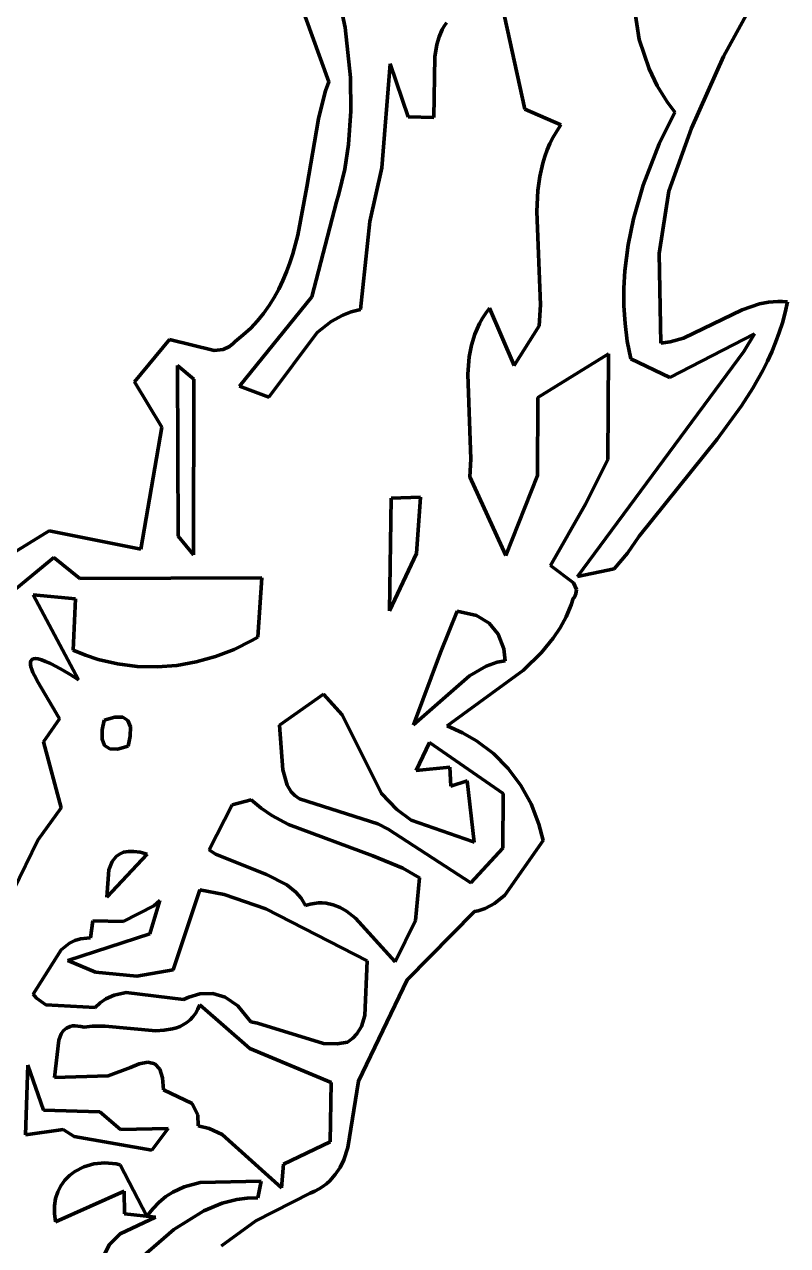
# Model space of a CAD drawing. Header units: millimetres. Extents: x 0 to 7.9, y 0 to 11.
# Drawn here: x 5.627 to 6.329, y 6.833 to 7.957 of the extents above; entities that cross this region are included whole.
import ezdxf

# ---------------------------------------------------------------- set-up
doc = ezdxf.new("R2010")
doc.units = ezdxf.units.MM
doc.layers.add('color#020202ff', color=7, linetype='CONTINUOUS', lineweight=100)
doc.layers.add('color#ffffffff', color=7, linetype='CONTINUOUS', lineweight=100)

msp = doc.modelspace()

# ---------------------------------------------------------------- linework, layer by layer
at = {"layer": 'color#020202ff'}
for p, q in [((6.1928, 7.9436), (6.1789, 8.0351)), ((5.9091, 8.0148), (5.9223, 7.9546)), ((6.0621, 7.9961), (6.0875, 7.8795)), ((5.9071, 7.9045), (5.8774, 7.9872)), ((6.2999, 7.9818), (6.2704, 7.9277)), ((6.0134, 7.9559), (6.0156, 7.9589)), ((5.9223, 7.9546), (5.9272, 7.9084)), ((6.0087, 7.946), (6.0116, 7.9527)), ((6.0116, 7.9527), (6.0134, 7.9559)), ((6.0049, 7.9274), (6.0066, 7.9388)), ((6.0066, 7.9388), (6.0087, 7.946)), ((6.2021, 7.9165), (6.1928, 7.9436)), ((6.0039, 7.8716), (6.0049, 7.9274)), ((6.2704, 7.9277), (6.2411, 7.862)), ((5.9559, 7.8254), (5.9636, 7.9212)), ((5.9636, 7.9212), (5.9802, 7.8723)), ((6.2094, 7.9009), (6.2021, 7.9165)), ((5.9043, 7.8962), (5.9071, 7.9045)), ((5.9272, 7.9084), (5.9276, 7.8775)), ((5.9019, 7.8878), (5.9043, 7.8962)), ((6.2185, 7.8861), (6.2094, 7.9009)), ((5.8977, 7.8706), (5.9019, 7.8878)), ((6.0875, 7.8795), (6.1206, 7.8648)), ((6.2255, 7.8767), (6.2185, 7.8861)), ((5.8871, 7.8079), (5.8977, 7.8706)), ((5.9276, 7.8775), (5.9254, 7.8468)), ((5.9802, 7.8723), (6.0039, 7.8716)), ((6.2113, 7.8473), (6.2255, 7.8767)), ((6.1169, 7.8592), (6.1136, 7.8535)), ((6.1206, 7.8648), (6.1169, 7.8592)), ((6.2411, 7.862), (6.22, 7.804)), ((5.9254, 7.8468), (5.9218, 7.824)), ((6.1106, 7.8477), (6.1081, 7.8418)), ((6.1136, 7.8535), (6.1106, 7.8477)), ((6.1965, 7.8094), (6.2113, 7.8473)), ((6.1059, 7.8358), (6.1041, 7.8297)), ((6.1081, 7.8418), (6.1059, 7.8358)), ((5.9218, 7.824), (5.9165, 7.8014)), ((5.9448, 7.7761), (5.9559, 7.8254)), ((6.1041, 7.8297), (6.1013, 7.8173)), ((6.1013, 7.8173), (6.0996, 7.8046)), ((5.8788, 7.7634), (5.8871, 7.8079)), ((5.9165, 7.8014), (5.9144, 7.794)), ((6.0996, 7.8046), (6.0986, 7.7851)), ((6.1875, 7.7783), (6.1965, 7.8094)), ((6.22, 7.804), (6.2113, 7.7466)), ((5.9144, 7.794), (5.8915, 7.7065)), ((6.0986, 7.7851), (6.1019, 7.6993)), ((6.1827, 7.7546), (6.1875, 7.7783)), ((5.9364, 7.6949), (5.9448, 7.7761)), ((5.8741, 7.7462), (5.8788, 7.7634)), ((5.8714, 7.7378), (5.8741, 7.7462)), ((6.1797, 7.7306), (6.1827, 7.7546)), ((6.2113, 7.7466), (6.2127, 7.664)), ((5.8684, 7.7295), (5.8714, 7.7378)), ((5.865, 7.7215), (5.8684, 7.7295)), ((6.1788, 7.7145), (6.1797, 7.7306)), ((5.857, 7.706), (5.8612, 7.7136)), ((5.8612, 7.7136), (5.865, 7.7215)), ((6.1788, 7.6984), (6.1788, 7.7145)), ((5.8915, 7.7065), (5.825, 7.6244)), ((5.8523, 7.6985), (5.857, 7.706)), ((6.2875, 7.6946), (6.3034, 7.7001)), ((6.3034, 7.7001), (6.3117, 7.7017)), ((6.3117, 7.7017), (6.3203, 7.7024)), ((6.3203, 7.7024), (6.3248, 7.7023)), ((6.3248, 7.7023), (6.3294, 7.7019)), ((6.3294, 7.7019), (6.3272, 7.6922)), ((5.8415, 7.6845), (5.8472, 7.6914)), ((5.8472, 7.6914), (5.8523, 7.6985)), ((5.9093, 7.6838), (5.9201, 7.6896)), ((5.9201, 7.6896), (5.9279, 7.6927)), ((5.9279, 7.6927), (5.9364, 7.6949)), ((6.0518, 7.6917), (6.0487, 7.687)), ((6.0552, 7.6963), (6.0518, 7.6917)), ((6.0778, 7.6433), (6.0552, 7.6963)), ((6.1019, 7.6993), (6.1009, 7.68)), ((6.1798, 7.6822), (6.1788, 7.6984)), ((6.2337, 7.6685), (6.2875, 7.6946)), ((6.3272, 7.6922), (6.3247, 7.6828)), ((5.8285, 7.6715), (5.8353, 7.6778)), ((5.8353, 7.6778), (5.8415, 7.6845)), ((5.8965, 7.6739), (5.9093, 7.6838)), ((6.0437, 7.6773), (6.0417, 7.6723)), ((6.046, 7.6822), (6.0437, 7.6773)), ((6.0487, 7.687), (6.046, 7.6822)), ((6.1009, 7.68), (6.0778, 7.6433)), ((6.1819, 7.6659), (6.1798, 7.6822)), ((6.3247, 7.6828), (6.3217, 7.6737)), ((5.7285, 7.6285), (5.7607, 7.6672)), ((5.7607, 7.6672), (5.8017, 7.6573)), ((5.8211, 7.6655), (5.8285, 7.6715)), ((5.852, 7.6144), (5.8965, 7.6739)), ((6.0417, 7.6723), (6.0386, 7.6621)), ((6.185, 7.6496), (6.1819, 7.6659)), ((6.299, 7.6725), (6.2211, 7.6325)), ((6.2213, 7.6652), (6.2337, 7.6685)), ((6.2891, 7.6563), (6.299, 7.6725)), ((6.3217, 7.6737), (6.3184, 7.6647)), ((5.8017, 7.6573), (5.8099, 7.6582)), ((5.8099, 7.6582), (5.8157, 7.6608)), ((5.8157, 7.6608), (5.8193, 7.6637)), ((5.8193, 7.6637), (5.8211, 7.6655)), ((6.0386, 7.6621), (6.0365, 7.6515)), ((6.136, 7.4492), (6.2891, 7.6563)), ((6.2127, 7.664), (6.2213, 7.6652)), ((6.3148, 7.6559), (6.3109, 7.6473)), ((6.3184, 7.6647), (6.3148, 7.6559)), ((6.0365, 7.6515), (6.035, 7.6353)), ((6.0997, 7.6139), (6.1645, 7.654)), ((6.1645, 7.654), (6.1641, 7.5568)), ((6.2211, 7.6325), (6.185, 7.6496)), ((6.3109, 7.6473), (6.3066, 7.6388)), ((5.7679, 7.6433), (5.7687, 7.4862)), ((5.7829, 7.6309), (5.7679, 7.6433)), ((6.035, 7.6353), (6.0379, 7.5571)), ((6.3066, 7.6388), (6.2973, 7.6224)), ((5.7536, 7.5868), (5.7285, 7.6285)), ((5.7826, 7.469), (5.7829, 7.6309)), ((5.825, 7.6244), (5.852, 7.6144)), ((6.2973, 7.6224), (6.2871, 7.6064)), ((6.0993, 7.5421), (6.0997, 7.6139)), ((6.2871, 7.6064), (6.2647, 7.5757)), ((5.7341, 7.4742), (5.7536, 7.5868)), ((6.2647, 7.5757), (6.1929, 7.4862)), ((6.0379, 7.5571), (6.037, 7.5409)), ((6.1641, 7.5568), (6.1434, 7.5158)), ((6.037, 7.5409), (6.0702, 7.4684)), ((6.0702, 7.4684), (6.0993, 7.5421)), ((5.9647, 7.5214), (5.9631, 7.4177)), ((5.9917, 7.5223), (5.9647, 7.5214)), ((5.9878, 7.4703), (5.9917, 7.5223)), ((6.1434, 7.5158), (6.1112, 7.4592)), ((5.5296, 7.417), (5.6498, 7.4912)), ((5.6498, 7.4912), (5.7341, 7.4742)), ((5.7687, 7.4862), (5.7826, 7.469)), ((6.1929, 7.4862), (6.182, 7.4706)), ((5.6542, 7.4668), (5.5548, 7.3853)), ((5.6781, 7.4472), (5.6542, 7.4668)), ((5.9631, 7.4177), (5.9878, 7.4703)), ((6.182, 7.4706), (6.1697, 7.4562)), ((6.1112, 7.4592), (6.1323, 7.4434)), ((6.1697, 7.4562), (6.136, 7.4492)), ((5.8456, 7.448), (5.6781, 7.4472)), ((5.8418, 7.3935), (5.8456, 7.448)), ((6.1323, 7.4434), (6.135, 7.4373)), ((5.6768, 7.3542), (5.6352, 7.4322)), ((5.6352, 7.4322), (5.6741, 7.4285)), ((6.1332, 7.4303), (6.1322, 7.4288)), ((6.1346, 7.4332), (6.1332, 7.4303)), ((6.135, 7.4373), (6.1346, 7.4332)), ((5.6741, 7.4285), (5.6718, 7.3814)), ((6.1303, 7.423), (6.1256, 7.4121)), ((6.1322, 7.4288), (6.1303, 7.423)), ((6.0253, 7.4174), (6.01, 7.3792)), ((6.043, 7.4133), (6.0253, 7.4174)), ((6.0548, 7.4063), (6.043, 7.4133)), ((6.1256, 7.4121), (6.1201, 7.4019)), ((6.0632, 7.3961), (6.0548, 7.4063)), ((6.1201, 7.4019), (6.1137, 7.3924)), ((5.82, 7.3821), (5.8365, 7.3904)), ((5.8365, 7.3904), (5.8418, 7.3935)), ((6.0682, 7.3825), (6.0632, 7.3961)), ((6.1137, 7.3924), (6.1028, 7.3791)), ((5.6718, 7.3814), (5.6833, 7.3767)), ((5.6833, 7.3767), (5.695, 7.3728)), ((5.7852, 7.3706), (5.8029, 7.3755)), ((5.8029, 7.3755), (5.82, 7.3821)), ((6.01, 7.3792), (5.9851, 7.3128)), ((6.0695, 7.3715), (6.0682, 7.3825)), ((6.1028, 7.3791), (6.0864, 7.3631)), ((5.6327, 7.3701), (5.6331, 7.3716)), ((5.6327, 7.3683), (5.6327, 7.3701)), ((5.6331, 7.3661), (5.6327, 7.3683)), ((5.6331, 7.3716), (5.634, 7.3727)), ((5.6339, 7.3636), (5.6331, 7.3661)), ((5.6349, 7.3609), (5.6339, 7.3636)), ((5.634, 7.3727), (5.6353, 7.3734)), ((5.6353, 7.3734), (5.6372, 7.3736)), ((5.6372, 7.3736), (5.6397, 7.3733)), ((5.6397, 7.3733), (5.6428, 7.3725)), ((5.6428, 7.3725), (5.6466, 7.371)), ((5.6466, 7.371), (5.6511, 7.369)), ((5.6511, 7.369), (5.6563, 7.3664)), ((5.6563, 7.3664), (5.6623, 7.363)), ((5.6623, 7.363), (5.6691, 7.359)), ((5.695, 7.3728), (5.7128, 7.3687)), ((5.7128, 7.3687), (5.7309, 7.3664)), ((5.7309, 7.3664), (5.7491, 7.366)), ((5.7491, 7.366), (5.7673, 7.3674)), ((5.7673, 7.3674), (5.7852, 7.3706)), ((6.0864, 7.3631), (6.016, 7.3117)), ((6.0368, 7.3577), (6.052, 7.3667)), ((6.052, 7.3667), (6.0622, 7.3702)), ((6.0622, 7.3702), (6.0695, 7.3715)), ((5.6363, 7.358), (5.6349, 7.3609)), ((5.6396, 7.3515), (5.6363, 7.358)), ((5.6561, 7.3241), (5.6396, 7.3515)), ((5.6691, 7.359), (5.6768, 7.3542)), ((5.9851, 7.3128), (6.0368, 7.3577)), ((5.9022, 7.3409), (5.8617, 7.3122)), ((5.9194, 7.322), (5.9022, 7.3409)), ((5.6446, 7.297), (5.6594, 7.3181)), ((5.6594, 7.3181), (5.6561, 7.3241)), ((5.7103, 7.3197), (5.7005, 7.317)), ((5.7176, 7.3196), (5.7103, 7.3197)), ((5.7224, 7.3166), (5.7176, 7.3196)), ((5.9558, 7.2496), (5.9194, 7.322)), ((5.6986, 7.3081), (5.6985, 7.2994)), ((5.7005, 7.317), (5.6986, 7.3081)), ((5.7246, 7.3108), (5.7224, 7.3166)), ((5.7244, 7.3021), (5.7246, 7.3108)), ((5.8617, 7.3122), (5.865, 7.2713)), ((6.016, 7.3117), (6.0301, 7.3054)), ((5.661, 7.2364), (5.6446, 7.297)), ((5.6985, 7.2994), (5.7008, 7.2936)), ((5.7225, 7.293), (5.7244, 7.3021)), ((6, 7.2964), (5.9875, 7.2705)), ((6.0678, 7.2496), (6, 7.2964)), ((6.0301, 7.3054), (6.0431, 7.298)), ((6.0431, 7.298), (6.0588, 7.2862)), ((5.7008, 7.2936), (5.7056, 7.2906)), ((5.7056, 7.2906), (5.7128, 7.2904)), ((5.7128, 7.2904), (5.7225, 7.293)), ((6.0588, 7.2862), (6.0724, 7.2724)), ((5.9875, 7.2705), (6.0186, 7.2738)), ((6.0186, 7.2738), (6.0195, 7.2561)), ((5.865, 7.2713), (5.8688, 7.257)), ((6.0724, 7.2724), (6.0839, 7.2569)), ((5.8688, 7.257), (5.8726, 7.251)), ((5.8726, 7.251), (5.876, 7.2475)), ((6.0195, 7.2561), (6.0344, 7.261)), ((6.0344, 7.261), (6.0409, 7.2047)), ((6.0839, 7.2569), (6.0933, 7.2398)), ((5.8182, 7.2391), (5.797, 7.1976)), ((5.8359, 7.2437), (5.8182, 7.2391)), ((5.845, 7.236), (5.8359, 7.2437)), ((5.876, 7.2475), (5.8803, 7.2445)), ((5.8803, 7.2445), (5.9523, 7.2214)), ((5.9697, 7.2348), (5.9558, 7.2496)), ((6.0674, 7.1992), (6.0678, 7.2496)), ((6.0933, 7.2398), (6.1006, 7.2212)), ((5.6393, 7.2065), (5.661, 7.2364)), ((5.8547, 7.2293), (5.845, 7.236)), ((5.87, 7.2208), (5.8547, 7.2293)), ((5.9829, 7.2248), (5.9697, 7.2348)), ((5.9478, 7.1922), (5.87, 7.2208)), ((5.9523, 7.2214), (5.9618, 7.2167)), ((5.9618, 7.2167), (6.0378, 7.1672)), ((6.0394, 7.2053), (5.9829, 7.2248)), ((6.1006, 7.2212), (6.1045, 7.2063)), ((5.6171, 7.1606), (5.6393, 7.2065)), ((6.0409, 7.2047), (6.0394, 7.2053)), ((6.1045, 7.2063), (6.0693, 7.156)), ((5.7184, 7.1953), (5.7147, 7.1937)), ((5.7228, 7.1961), (5.7184, 7.1953)), ((5.7278, 7.1962), (5.7228, 7.1961)), ((5.7336, 7.1953), (5.7278, 7.1962)), ((5.7401, 7.1936), (5.7336, 7.1953)), ((5.797, 7.1976), (5.803, 7.1935)), ((6.0378, 7.1672), (6.0674, 7.1992)), ((5.7028, 7.1539), (5.7401, 7.1936)), ((5.7079, 7.187), (5.7047, 7.1793)), ((5.7116, 7.1915), (5.7079, 7.187)), ((5.7147, 7.1937), (5.7116, 7.1915)), ((5.803, 7.1935), (5.8499, 7.1749)), ((5.9752, 7.1806), (5.9478, 7.1922)), ((5.7047, 7.1793), (5.7028, 7.1539)), ((5.8499, 7.1749), (5.8686, 7.1653)), ((5.9907, 7.1718), (5.9752, 7.1806)), ((5.987, 7.1325), (5.9907, 7.1718)), ((5.7886, 7.1609), (5.764, 7.0871)), ((5.811, 7.1564), (5.7886, 7.1609)), ((5.8686, 7.1653), (5.8768, 7.1586)), ((5.7426, 7.1202), (5.7516, 7.1511)), ((5.7516, 7.1511), (5.7462, 7.146)), ((5.8491, 7.1434), (5.811, 7.1564)), ((5.8768, 7.1586), (5.8817, 7.153)), ((5.8817, 7.153), (5.8859, 7.1465)), ((6.0693, 7.156), (6.0596, 7.1481)), ((5.7462, 7.146), (5.7179, 7.1315)), ((5.9424, 7.0953), (5.8491, 7.1434)), ((5.8859, 7.1465), (5.8899, 7.1476)), ((5.8899, 7.1476), (5.8938, 7.1483)), ((5.8938, 7.1483), (5.8976, 7.1487)), ((5.8976, 7.1487), (5.9012, 7.1487)), ((5.9012, 7.1487), (5.9047, 7.1484)), ((5.9047, 7.1484), (5.9113, 7.1469)), ((5.9113, 7.1469), (5.9176, 7.1445)), ((5.9176, 7.1445), (5.9235, 7.1411)), ((5.9235, 7.1411), (5.9317, 7.1347)), ((6.0413, 7.1409), (5.9792, 7.0778)), ((6.0448, 7.1416), (6.0413, 7.1409)), ((6.0511, 7.1437), (6.0448, 7.1416)), ((6.0596, 7.1481), (6.0511, 7.1437)), ((5.6899, 7.1323), (5.6879, 7.1165)), ((5.7179, 7.1315), (5.6899, 7.1323)), ((5.9317, 7.1347), (5.9682, 7.0946)), ((5.9682, 7.0946), (5.987, 7.1325)), ((5.667, 7.0956), (5.7426, 7.1202)), ((5.6787, 7.1156), (5.6734, 7.114)), ((5.6846, 7.1164), (5.6787, 7.1156)), ((5.6879, 7.1165), (5.6846, 7.1164)), ((5.6608, 7.1055), (5.6351, 7.0646)), ((5.6687, 7.1118), (5.6608, 7.1055)), ((5.6734, 7.114), (5.6687, 7.1118)), ((5.6924, 7.0851), (5.667, 7.0956)), ((5.9404, 7.0452), (5.9424, 7.0953)), ((5.7304, 7.0812), (5.6924, 7.0851)), ((5.764, 7.0871), (5.7304, 7.0812)), ((5.9792, 7.0778), (5.9346, 6.9847)), ((5.6351, 7.0646), (5.6381, 7.0611)), ((5.6381, 7.0611), (5.6467, 7.0549)), ((5.6969, 7.0569), (5.7019, 7.0603)), ((5.7019, 7.0603), (5.7096, 7.0639)), ((5.7096, 7.0639), (5.7207, 7.0662)), ((5.7207, 7.0662), (5.7734, 7.0597)), ((5.7734, 7.0597), (5.7785, 7.0621)), ((5.7785, 7.0621), (5.7886, 7.0651)), ((5.7886, 7.0651), (5.8006, 7.0654)), ((5.8006, 7.0654), (5.8117, 7.0621)), ((5.8117, 7.0621), (5.8236, 7.0539)), ((5.6467, 7.0549), (5.6923, 7.0524)), ((5.6923, 7.0524), (5.6969, 7.0569)), ((5.7867, 7.0508), (5.7845, 7.0471)), ((5.7886, 7.055), (5.7867, 7.0508)), ((5.8344, 7.0147), (5.7886, 7.055)), ((5.8236, 7.0539), (5.8353, 7.0393)), ((5.7735, 7.0367), (5.7703, 7.035)), ((5.7766, 7.0387), (5.7735, 7.0367)), ((5.7795, 7.0411), (5.7766, 7.0387)), ((5.7821, 7.0439), (5.7795, 7.0411)), ((5.7845, 7.0471), (5.7821, 7.0439)), ((5.8353, 7.0393), (5.8415, 7.0382)), ((5.8415, 7.0382), (5.9023, 7.0194)), ((5.9372, 7.0351), (5.9404, 7.0452)), ((5.6608, 7.0282), (5.6586, 7.0225)), ((5.663, 7.0312), (5.6608, 7.0282)), ((5.6658, 7.0336), (5.663, 7.0312)), ((5.6693, 7.0351), (5.6658, 7.0336)), ((5.6714, 7.0355), (5.6693, 7.0351)), ((5.6737, 7.0356), (5.6714, 7.0355)), ((5.6762, 7.0354), (5.6737, 7.0356)), ((5.679, 7.035), (5.6762, 7.0354)), ((5.682, 7.0343), (5.679, 7.035)), ((5.6894, 7.0353), (5.682, 7.0343)), ((5.7013, 7.0354), (5.6894, 7.0353)), ((5.7479, 7.0311), (5.7013, 7.0354)), ((5.7558, 7.0315), (5.7479, 7.0311)), ((5.7634, 7.0327), (5.7558, 7.0315)), ((5.7669, 7.0337), (5.7634, 7.0327)), ((5.7703, 7.035), (5.7669, 7.0337)), ((5.9292, 7.0243), (5.933, 7.0283)), ((5.933, 7.0283), (5.9372, 7.0351)), ((5.6586, 7.0225), (5.6548, 6.988)), ((5.9093, 6.9833), (5.8344, 7.0147)), ((5.9023, 7.0194), (5.9149, 7.019)), ((5.9149, 7.019), (5.9245, 7.0207)), ((5.9245, 7.0207), (5.9292, 7.0243)), ((5.6301, 6.9995), (5.6282, 6.9352)), ((5.6445, 6.958), (5.6301, 6.9995)), ((5.7041, 6.9895), (5.7247, 6.9973)), ((5.7247, 6.9973), (5.7326, 7.0007)), ((5.7326, 7.0007), (5.7408, 7.0022)), ((5.7408, 7.0022), (5.7471, 7.0006)), ((5.7471, 7.0006), (5.7516, 6.9958)), ((5.7516, 6.9958), (5.7542, 6.9878)), ((5.6548, 6.988), (5.7041, 6.9895)), ((5.7542, 6.9878), (5.7551, 6.9767)), ((5.9085, 6.9287), (5.9093, 6.9833)), ((5.9346, 6.9847), (5.9248, 6.9236)), ((5.7551, 6.9767), (5.7816, 6.964)), ((5.6966, 6.9564), (5.6445, 6.958)), ((5.7816, 6.964), (5.7866, 6.9535)), ((5.7156, 6.9403), (5.6966, 6.9564)), ((5.7866, 6.9535), (5.787, 6.9435)), ((5.6282, 6.9352), (5.6628, 6.9401)), ((5.6628, 6.9401), (5.6729, 6.9336)), ((5.7595, 6.9411), (5.7156, 6.9403)), ((5.7442, 6.9212), (5.7595, 6.9411)), ((5.787, 6.9435), (5.797, 6.941)), ((5.797, 6.941), (5.8091, 6.9356)), ((5.8091, 6.9356), (5.8636, 6.8864)), ((5.6729, 6.9336), (5.7442, 6.9212)), ((5.8656, 6.9082), (5.9085, 6.9287)), ((5.9248, 6.9236), (5.9209, 6.9122)), ((5.6734, 6.9015), (5.6685, 6.8978)), ((5.6817, 6.9059), (5.6734, 6.9015)), ((5.691, 6.9086), (5.6817, 6.9059)), ((5.701, 6.9095), (5.691, 6.9086)), ((5.7115, 6.9085), (5.701, 6.9095)), ((5.7151, 6.9078), (5.7115, 6.9085)), ((5.7398, 6.8603), (5.7151, 6.9078)), ((5.8636, 6.8864), (5.8656, 6.9082)), ((5.9175, 6.9052), (5.9132, 6.8987)), ((5.9209, 6.9122), (5.9175, 6.9052)), ((5.6642, 6.8934), (5.6606, 6.8883)), ((5.6685, 6.8978), (5.6642, 6.8934)), ((5.7889, 6.8915), (5.7741, 6.8875)), ((5.8448, 6.8927), (5.7889, 6.8915)), ((5.842, 6.8773), (5.8448, 6.8927)), ((5.908, 6.8929), (5.905, 6.8902)), ((5.9132, 6.8987), (5.908, 6.8929)), ((5.6558, 6.8553), (5.7188, 6.8835)), ((5.6578, 6.8827), (5.6558, 6.8766)), ((5.6606, 6.8883), (5.6578, 6.8827)), ((5.7188, 6.8835), (5.7192, 6.8626)), ((5.7637, 6.8826), (5.7572, 6.8784)), ((5.7741, 6.8875), (5.7637, 6.8826)), ((5.8901, 6.8817), (5.84, 6.8562)), ((5.8943, 6.8835), (5.8901, 6.8817)), ((5.8982, 6.8855), (5.8943, 6.8835)), ((5.9018, 6.8878), (5.8982, 6.8855)), ((5.905, 6.8902), (5.9018, 6.8878)), ((5.6558, 6.8766), (5.6548, 6.87)), ((5.6548, 6.87), (5.6548, 6.8628)), ((5.751, 6.8734), (5.7452, 6.8673)), ((5.7572, 6.8784), (5.751, 6.8734)), ((5.7921, 6.8653), (5.8092, 6.8723)), ((5.8092, 6.8723), (5.8227, 6.8757)), ((5.8227, 6.8757), (5.8322, 6.8769)), ((5.8322, 6.8769), (5.842, 6.8773)), ((5.6548, 6.8628), (5.6558, 6.8553)), ((5.7477, 6.8594), (5.7153, 6.8442)), ((5.7192, 6.8626), (5.7477, 6.8594)), ((5.7452, 6.8673), (5.7398, 6.8603)), ((5.7647, 6.8481), (5.7921, 6.8653)), ((5.7257, 6.8143), (5.7647, 6.8481)), ((5.84, 6.8562), (5.8086, 6.833)), ((5.7153, 6.8442), (5.7052, 6.834)), ((5.7052, 6.834), (5.7009, 6.8252))]:
    msp.add_line(p, q, dxfattribs=at)
at = {"layer": 'color#ffffffff'}
for p, q in [((6.1789, 8.0351), (6.1928, 7.9436)), ((5.9223, 7.9546), (5.9091, 8.0148)), ((6.0875, 7.8795), (6.0621, 7.9961)), ((5.8774, 7.9872), (5.9071, 7.9045)), ((6.2704, 7.9277), (6.2999, 7.9818)), ((6.0156, 7.9589), (6.0134, 7.9559)), ((5.9272, 7.9084), (5.9223, 7.9546)), ((6.0116, 7.9527), (6.0087, 7.946)), ((6.0134, 7.9559), (6.0116, 7.9527)), ((6.0066, 7.9388), (6.0049, 7.9274)), ((6.0087, 7.946), (6.0066, 7.9388)), ((6.1928, 7.9436), (6.2021, 7.9165)), ((6.0049, 7.9274), (6.0039, 7.8716)), ((6.2411, 7.862), (6.2704, 7.9277)), ((5.9636, 7.9212), (5.9559, 7.8254)), ((5.9802, 7.8723), (5.9636, 7.9212)), ((6.2021, 7.9165), (6.2094, 7.9009)), ((5.9071, 7.9045), (5.9043, 7.8962)), ((5.9276, 7.8775), (5.9272, 7.9084)), ((5.9043, 7.8962), (5.9019, 7.8878)), ((6.2094, 7.9009), (6.2185, 7.8861)), ((5.9019, 7.8878), (5.8977, 7.8706)), ((6.1206, 7.8648), (6.0875, 7.8795)), ((6.2185, 7.8861), (6.2255, 7.8767)), ((5.8977, 7.8706), (5.8871, 7.8079)), ((5.9254, 7.8468), (5.9276, 7.8775)), ((6.0039, 7.8716), (5.9802, 7.8723)), ((6.2255, 7.8767), (6.2113, 7.8473)), ((6.1136, 7.8535), (6.1169, 7.8592)), ((6.1169, 7.8592), (6.1206, 7.8648)), ((6.22, 7.804), (6.2411, 7.862)), ((5.9218, 7.824), (5.9254, 7.8468)), ((6.1081, 7.8418), (6.1106, 7.8477)), ((6.1106, 7.8477), (6.1136, 7.8535)), ((6.2113, 7.8473), (6.1965, 7.8094)), ((6.1041, 7.8297), (6.1059, 7.8358)), ((6.1059, 7.8358), (6.1081, 7.8418)), ((5.9165, 7.8014), (5.9218, 7.824)), ((5.9559, 7.8254), (5.9448, 7.7761)), ((6.1013, 7.8173), (6.1041, 7.8297)), ((6.0996, 7.8046), (6.1013, 7.8173)), ((5.8871, 7.8079), (5.8788, 7.7634)), ((5.9144, 7.794), (5.9165, 7.8014)), ((6.0986, 7.7851), (6.0996, 7.8046)), ((6.1965, 7.8094), (6.1875, 7.7783)), ((6.2113, 7.7466), (6.22, 7.804)), ((5.8915, 7.7065), (5.9144, 7.794)), ((6.1019, 7.6993), (6.0986, 7.7851)), ((6.1875, 7.7783), (6.1827, 7.7546)), ((5.9448, 7.7761), (5.9364, 7.6949)), ((5.8788, 7.7634), (5.8741, 7.7462)), ((5.8741, 7.7462), (5.8714, 7.7378)), ((6.1827, 7.7546), (6.1797, 7.7306)), ((6.2127, 7.664), (6.2113, 7.7466)), ((5.8714, 7.7378), (5.8684, 7.7295)), ((5.8684, 7.7295), (5.865, 7.7215)), ((6.1797, 7.7306), (6.1788, 7.7145)), ((5.8612, 7.7136), (5.857, 7.706)), ((5.865, 7.7215), (5.8612, 7.7136)), ((6.1788, 7.7145), (6.1788, 7.6984)), ((5.825, 7.6244), (5.8915, 7.7065)), ((5.857, 7.706), (5.8523, 7.6985)), ((6.3034, 7.7001), (6.2875, 7.6946)), ((6.3117, 7.7017), (6.3034, 7.7001)), ((6.3203, 7.7024), (6.3117, 7.7017)), ((6.3248, 7.7023), (6.3203, 7.7024)), ((6.3294, 7.7019), (6.3248, 7.7023)), ((6.3272, 7.6922), (6.3294, 7.7019)), ((5.8472, 7.6914), (5.8415, 7.6845)), ((5.8523, 7.6985), (5.8472, 7.6914)), ((5.9201, 7.6896), (5.9093, 7.6838)), ((5.9279, 7.6927), (5.9201, 7.6896)), ((5.9364, 7.6949), (5.9279, 7.6927)), ((6.0487, 7.687), (6.0518, 7.6917)), ((6.0518, 7.6917), (6.0552, 7.6963)), ((6.0552, 7.6963), (6.0778, 7.6433)), ((6.1009, 7.68), (6.1019, 7.6993)), ((6.1788, 7.6984), (6.1798, 7.6822)), ((6.2875, 7.6946), (6.2337, 7.6685)), ((6.3247, 7.6828), (6.3272, 7.6922)), ((5.8353, 7.6778), (5.8285, 7.6715)), ((5.8415, 7.6845), (5.8353, 7.6778)), ((5.9093, 7.6838), (5.8965, 7.6739)), ((6.0417, 7.6723), (6.0437, 7.6773)), ((6.0437, 7.6773), (6.046, 7.6822)), ((6.046, 7.6822), (6.0487, 7.687)), ((6.0778, 7.6433), (6.1009, 7.68)), ((6.1798, 7.6822), (6.1819, 7.6659)), ((6.3217, 7.6737), (6.3247, 7.6828)), ((5.7607, 7.6672), (5.7285, 7.6285)), ((5.8017, 7.6573), (5.7607, 7.6672)), ((5.8285, 7.6715), (5.8211, 7.6655)), ((5.8965, 7.6739), (5.852, 7.6144)), ((6.0386, 7.6621), (6.0417, 7.6723)), ((6.1819, 7.6659), (6.185, 7.6496)), ((6.2211, 7.6325), (6.299, 7.6725)), ((6.2337, 7.6685), (6.2213, 7.6652)), ((6.299, 7.6725), (6.2891, 7.6563)), ((6.3184, 7.6647), (6.3217, 7.6737)), ((5.8099, 7.6582), (5.8017, 7.6573)), ((5.8157, 7.6608), (5.8099, 7.6582)), ((5.8193, 7.6637), (5.8157, 7.6608)), ((5.8211, 7.6655), (5.8193, 7.6637)), ((6.0365, 7.6515), (6.0386, 7.6621)), ((6.2891, 7.6563), (6.136, 7.4492)), ((6.2213, 7.6652), (6.2127, 7.664)), ((6.3109, 7.6473), (6.3148, 7.6559)), ((6.3148, 7.6559), (6.3184, 7.6647)), ((6.035, 7.6353), (6.0365, 7.6515)), ((6.1645, 7.654), (6.0997, 7.6139)), ((6.1641, 7.5568), (6.1645, 7.654)), ((6.185, 7.6496), (6.2211, 7.6325)), ((6.3066, 7.6388), (6.3109, 7.6473)), ((5.7679, 7.6433), (5.7829, 7.6309)), ((5.7687, 7.4862), (5.7679, 7.6433)), ((6.0379, 7.5571), (6.035, 7.6353)), ((6.2973, 7.6224), (6.3066, 7.6388)), ((5.7285, 7.6285), (5.7536, 7.5868)), ((5.7829, 7.6309), (5.7826, 7.469)), ((5.852, 7.6144), (5.825, 7.6244)), ((6.2871, 7.6064), (6.2973, 7.6224)), ((6.0997, 7.6139), (6.0993, 7.5421)), ((6.2647, 7.5757), (6.2871, 7.6064)), ((5.7536, 7.5868), (5.7341, 7.4742)), ((6.1929, 7.4862), (6.2647, 7.5757)), ((6.037, 7.5409), (6.0379, 7.5571)), ((6.1434, 7.5158), (6.1641, 7.5568)), ((6.0702, 7.4684), (6.037, 7.5409)), ((6.0993, 7.5421), (6.0702, 7.4684)), ((5.9631, 7.4177), (5.9647, 7.5214)), ((5.9647, 7.5214), (5.9917, 7.5223)), ((5.9917, 7.5223), (5.9878, 7.4703)), ((6.1112, 7.4592), (6.1434, 7.5158)), ((5.6498, 7.4912), (5.5296, 7.417)), ((5.7341, 7.4742), (5.6498, 7.4912)), ((5.7826, 7.469), (5.7687, 7.4862)), ((6.182, 7.4706), (6.1929, 7.4862)), ((5.5548, 7.3853), (5.6542, 7.4668)), ((5.6542, 7.4668), (5.6781, 7.4472)), ((5.9878, 7.4703), (5.9631, 7.4177)), ((6.1697, 7.4562), (6.182, 7.4706)), ((6.1323, 7.4434), (6.1112, 7.4592)), ((6.136, 7.4492), (6.1697, 7.4562)), ((5.6781, 7.4472), (5.8456, 7.448)), ((5.8456, 7.448), (5.8418, 7.3935)), ((6.135, 7.4373), (6.1323, 7.4434)), ((5.6741, 7.4285), (5.6352, 7.4322)), ((5.6352, 7.4322), (5.6768, 7.3542)), ((6.1322, 7.4288), (6.1332, 7.4303)), ((6.1332, 7.4303), (6.1346, 7.4332)), ((6.1346, 7.4332), (6.135, 7.4373)), ((5.6718, 7.3814), (5.6741, 7.4285)), ((6.1256, 7.4121), (6.1303, 7.423)), ((6.1303, 7.423), (6.1322, 7.4288)), ((6.01, 7.3792), (6.0253, 7.4174)), ((6.0253, 7.4174), (6.043, 7.4133)), ((6.043, 7.4133), (6.0548, 7.4063)), ((6.1201, 7.4019), (6.1256, 7.4121)), ((6.0548, 7.4063), (6.0632, 7.3961)), ((6.1137, 7.3924), (6.1201, 7.4019)), ((5.8365, 7.3904), (5.82, 7.3821)), ((5.8418, 7.3935), (5.8365, 7.3904)), ((6.0632, 7.3961), (6.0682, 7.3825)), ((6.1028, 7.3791), (6.1137, 7.3924)), ((5.6833, 7.3767), (5.6718, 7.3814)), ((5.695, 7.3728), (5.6833, 7.3767)), ((5.8029, 7.3755), (5.7852, 7.3706)), ((5.82, 7.3821), (5.8029, 7.3755)), ((5.9851, 7.3128), (6.01, 7.3792)), ((6.0682, 7.3825), (6.0695, 7.3715)), ((6.0864, 7.3631), (6.1028, 7.3791)), ((5.6331, 7.3716), (5.6327, 7.3701)), ((5.6327, 7.3701), (5.6327, 7.3683)), ((5.6327, 7.3683), (5.6331, 7.3661)), ((5.634, 7.3727), (5.6331, 7.3716)), ((5.6331, 7.3661), (5.6339, 7.3636)), ((5.6339, 7.3636), (5.6349, 7.3609)), ((5.6353, 7.3734), (5.634, 7.3727)), ((5.6372, 7.3736), (5.6353, 7.3734)), ((5.6397, 7.3733), (5.6372, 7.3736)), ((5.6428, 7.3725), (5.6397, 7.3733)), ((5.6466, 7.371), (5.6428, 7.3725)), ((5.6511, 7.369), (5.6466, 7.371)), ((5.6563, 7.3664), (5.6511, 7.369)), ((5.6623, 7.363), (5.6563, 7.3664)), ((5.6691, 7.359), (5.6623, 7.363)), ((5.7128, 7.3687), (5.695, 7.3728)), ((5.7309, 7.3664), (5.7128, 7.3687)), ((5.7491, 7.366), (5.7309, 7.3664)), ((5.7673, 7.3674), (5.7491, 7.366)), ((5.7852, 7.3706), (5.7673, 7.3674)), ((6.016, 7.3117), (6.0864, 7.3631)), ((6.052, 7.3667), (6.0368, 7.3577)), ((6.0622, 7.3702), (6.052, 7.3667)), ((6.0695, 7.3715), (6.0622, 7.3702)), ((5.6349, 7.3609), (5.6363, 7.358)), ((5.6363, 7.358), (5.6396, 7.3515)), ((5.6396, 7.3515), (5.6561, 7.3241)), ((5.6768, 7.3542), (5.6691, 7.359)), ((6.0368, 7.3577), (5.9851, 7.3128)), ((5.8617, 7.3122), (5.9022, 7.3409)), ((5.9022, 7.3409), (5.9194, 7.322)), ((5.6594, 7.3181), (5.6446, 7.297)), ((5.6561, 7.3241), (5.6594, 7.3181)), ((5.7005, 7.317), (5.7103, 7.3197)), ((5.7103, 7.3197), (5.7176, 7.3196)), ((5.7176, 7.3196), (5.7224, 7.3166)), ((5.9194, 7.322), (5.9558, 7.2496)), ((5.6985, 7.2994), (5.6986, 7.3081)), ((5.6986, 7.3081), (5.7005, 7.317)), ((5.7224, 7.3166), (5.7246, 7.3108)), ((5.7246, 7.3108), (5.7244, 7.3021)), ((5.865, 7.2713), (5.8617, 7.3122)), ((6.0301, 7.3054), (6.016, 7.3117)), ((5.6446, 7.297), (5.661, 7.2364)), ((5.7008, 7.2936), (5.6985, 7.2994)), ((5.7244, 7.3021), (5.7225, 7.293)), ((5.9875, 7.2705), (6, 7.2964)), ((6, 7.2964), (6.0678, 7.2496)), ((6.0431, 7.298), (6.0301, 7.3054)), ((6.0588, 7.2862), (6.0431, 7.298)), ((5.7056, 7.2906), (5.7008, 7.2936)), ((5.7128, 7.2904), (5.7056, 7.2906)), ((5.7225, 7.293), (5.7128, 7.2904)), ((6.0724, 7.2724), (6.0588, 7.2862)), ((6.0186, 7.2738), (5.9875, 7.2705)), ((6.0195, 7.2561), (6.0186, 7.2738)), ((5.8688, 7.257), (5.865, 7.2713)), ((6.0839, 7.2569), (6.0724, 7.2724)), ((5.8726, 7.251), (5.8688, 7.257)), ((5.876, 7.2475), (5.8726, 7.251)), ((6.0344, 7.261), (6.0195, 7.2561)), ((6.0409, 7.2047), (6.0344, 7.261)), ((6.0933, 7.2398), (6.0839, 7.2569)), ((5.797, 7.1976), (5.8182, 7.2391)), ((5.8182, 7.2391), (5.8359, 7.2437)), ((5.8359, 7.2437), (5.845, 7.236)), ((5.8803, 7.2445), (5.876, 7.2475)), ((5.9523, 7.2214), (5.8803, 7.2445)), ((5.9558, 7.2496), (5.9697, 7.2348)), ((6.0678, 7.2496), (6.0674, 7.1992)), ((6.1006, 7.2212), (6.0933, 7.2398)), ((5.661, 7.2364), (5.6393, 7.2065)), ((5.845, 7.236), (5.8547, 7.2293)), ((5.8547, 7.2293), (5.87, 7.2208)), ((5.9697, 7.2348), (5.9829, 7.2248)), ((5.87, 7.2208), (5.9478, 7.1922)), ((5.9618, 7.2167), (5.9523, 7.2214)), ((6.0378, 7.1672), (5.9618, 7.2167)), ((5.9829, 7.2248), (6.0394, 7.2053)), ((6.1045, 7.2063), (6.1006, 7.2212)), ((5.6393, 7.2065), (5.6171, 7.1606)), ((6.0394, 7.2053), (6.0409, 7.2047)), ((6.0693, 7.156), (6.1045, 7.2063)), ((5.7147, 7.1937), (5.7184, 7.1953)), ((5.7184, 7.1953), (5.7228, 7.1961)), ((5.7228, 7.1961), (5.7278, 7.1962)), ((5.7278, 7.1962), (5.7336, 7.1953)), ((5.7336, 7.1953), (5.7401, 7.1936)), ((5.803, 7.1935), (5.797, 7.1976)), ((6.0674, 7.1992), (6.0378, 7.1672)), ((5.7401, 7.1936), (5.7028, 7.1539)), ((5.7047, 7.1793), (5.7079, 7.187)), ((5.7079, 7.187), (5.7116, 7.1915)), ((5.7116, 7.1915), (5.7147, 7.1937)), ((5.8499, 7.1749), (5.803, 7.1935)), ((5.9478, 7.1922), (5.9752, 7.1806)), ((5.7028, 7.1539), (5.7047, 7.1793)), ((5.8686, 7.1653), (5.8499, 7.1749)), ((5.9752, 7.1806), (5.9907, 7.1718)), ((5.9907, 7.1718), (5.987, 7.1325)), ((5.764, 7.0871), (5.7886, 7.1609)), ((5.7886, 7.1609), (5.811, 7.1564)), ((5.8768, 7.1586), (5.8686, 7.1653)), ((5.7516, 7.1511), (5.7426, 7.1202)), ((5.7462, 7.146), (5.7516, 7.1511)), ((5.811, 7.1564), (5.8491, 7.1434)), ((5.8817, 7.153), (5.8768, 7.1586)), ((5.8859, 7.1465), (5.8817, 7.153)), ((6.0596, 7.1481), (6.0693, 7.156)), ((5.7179, 7.1315), (5.7462, 7.146)), ((5.8491, 7.1434), (5.9424, 7.0953)), ((5.8899, 7.1476), (5.8859, 7.1465)), ((5.8938, 7.1483), (5.8899, 7.1476)), ((5.8976, 7.1487), (5.8938, 7.1483)), ((5.9012, 7.1487), (5.8976, 7.1487)), ((5.9047, 7.1484), (5.9012, 7.1487)), ((5.9113, 7.1469), (5.9047, 7.1484)), ((5.9176, 7.1445), (5.9113, 7.1469)), ((5.9235, 7.1411), (5.9176, 7.1445)), ((5.9317, 7.1347), (5.9235, 7.1411)), ((5.9792, 7.0778), (6.0413, 7.1409)), ((6.0413, 7.1409), (6.0448, 7.1416)), ((6.0448, 7.1416), (6.0511, 7.1437)), ((6.0511, 7.1437), (6.0596, 7.1481)), ((5.6879, 7.1165), (5.6899, 7.1323)), ((5.6899, 7.1323), (5.7179, 7.1315)), ((5.9682, 7.0946), (5.9317, 7.1347)), ((5.987, 7.1325), (5.9682, 7.0946)), ((5.7426, 7.1202), (5.667, 7.0956)), ((5.6734, 7.114), (5.6787, 7.1156)), ((5.6787, 7.1156), (5.6846, 7.1164)), ((5.6846, 7.1164), (5.6879, 7.1165)), ((5.6351, 7.0646), (5.6608, 7.1055)), ((5.6608, 7.1055), (5.6687, 7.1118)), ((5.6687, 7.1118), (5.6734, 7.114)), ((5.667, 7.0956), (5.6924, 7.0851)), ((5.9424, 7.0953), (5.9404, 7.0452)), ((5.6924, 7.0851), (5.7304, 7.0812)), ((5.7304, 7.0812), (5.764, 7.0871)), ((5.9346, 6.9847), (5.9792, 7.0778)), ((5.6381, 7.0611), (5.6351, 7.0646)), ((5.6467, 7.0549), (5.6381, 7.0611)), ((5.7019, 7.0603), (5.6969, 7.0569)), ((5.7096, 7.0639), (5.7019, 7.0603)), ((5.7207, 7.0662), (5.7096, 7.0639)), ((5.7734, 7.0597), (5.7207, 7.0662)), ((5.7785, 7.0621), (5.7734, 7.0597)), ((5.7886, 7.0651), (5.7785, 7.0621)), ((5.8006, 7.0654), (5.7886, 7.0651)), ((5.8117, 7.0621), (5.8006, 7.0654)), ((5.8236, 7.0539), (5.8117, 7.0621)), ((5.6923, 7.0524), (5.6467, 7.0549)), ((5.6969, 7.0569), (5.6923, 7.0524)), ((5.7845, 7.0471), (5.7867, 7.0508)), ((5.7867, 7.0508), (5.7886, 7.055)), ((5.7886, 7.055), (5.8344, 7.0147)), ((5.8353, 7.0393), (5.8236, 7.0539)), ((5.7703, 7.035), (5.7735, 7.0367)), ((5.7735, 7.0367), (5.7766, 7.0387)), ((5.7766, 7.0387), (5.7795, 7.0411)), ((5.7795, 7.0411), (5.7821, 7.0439)), ((5.7821, 7.0439), (5.7845, 7.0471)), ((5.8415, 7.0382), (5.8353, 7.0393)), ((5.9023, 7.0194), (5.8415, 7.0382)), ((5.9404, 7.0452), (5.9372, 7.0351)), ((5.6586, 7.0225), (5.6608, 7.0282)), ((5.6608, 7.0282), (5.663, 7.0312)), ((5.663, 7.0312), (5.6658, 7.0336)), ((5.6658, 7.0336), (5.6693, 7.0351)), ((5.6693, 7.0351), (5.6714, 7.0355)), ((5.6714, 7.0355), (5.6737, 7.0356)), ((5.6737, 7.0356), (5.6762, 7.0354)), ((5.6762, 7.0354), (5.679, 7.035)), ((5.679, 7.035), (5.682, 7.0343)), ((5.682, 7.0343), (5.6894, 7.0353)), ((5.6894, 7.0353), (5.7013, 7.0354)), ((5.7013, 7.0354), (5.7479, 7.0311)), ((5.7479, 7.0311), (5.7558, 7.0315)), ((5.7558, 7.0315), (5.7634, 7.0327)), ((5.7634, 7.0327), (5.7669, 7.0337)), ((5.7669, 7.0337), (5.7703, 7.035)), ((5.933, 7.0283), (5.9292, 7.0243)), ((5.9372, 7.0351), (5.933, 7.0283)), ((5.6548, 6.988), (5.6586, 7.0225)), ((5.8344, 7.0147), (5.9093, 6.9833)), ((5.9149, 7.019), (5.9023, 7.0194)), ((5.9245, 7.0207), (5.9149, 7.019)), ((5.9292, 7.0243), (5.9245, 7.0207)), ((5.6282, 6.9352), (5.6301, 6.9995)), ((5.6301, 6.9995), (5.6445, 6.958)), ((5.7247, 6.9973), (5.7041, 6.9895)), ((5.7326, 7.0007), (5.7247, 6.9973)), ((5.7408, 7.0022), (5.7326, 7.0007)), ((5.7471, 7.0006), (5.7408, 7.0022)), ((5.7516, 6.9958), (5.7471, 7.0006)), ((5.7542, 6.9878), (5.7516, 6.9958)), ((5.7041, 6.9895), (5.6548, 6.988)), ((5.7551, 6.9767), (5.7542, 6.9878)), ((5.9093, 6.9833), (5.9085, 6.9287)), ((5.9248, 6.9236), (5.9346, 6.9847)), ((5.7816, 6.964), (5.7551, 6.9767)), ((5.6445, 6.958), (5.6966, 6.9564)), ((5.7866, 6.9535), (5.7816, 6.964)), ((5.6966, 6.9564), (5.7156, 6.9403)), ((5.787, 6.9435), (5.7866, 6.9535)), ((5.6628, 6.9401), (5.6282, 6.9352)), ((5.6729, 6.9336), (5.6628, 6.9401)), ((5.7156, 6.9403), (5.7595, 6.9411)), ((5.7595, 6.9411), (5.7442, 6.9212)), ((5.797, 6.941), (5.787, 6.9435)), ((5.8091, 6.9356), (5.797, 6.941)), ((5.8636, 6.8864), (5.8091, 6.9356)), ((5.7442, 6.9212), (5.6729, 6.9336)), ((5.9085, 6.9287), (5.8656, 6.9082)), ((5.9209, 6.9122), (5.9248, 6.9236)), ((5.6685, 6.8978), (5.6734, 6.9015)), ((5.6734, 6.9015), (5.6817, 6.9059)), ((5.6817, 6.9059), (5.691, 6.9086)), ((5.691, 6.9086), (5.701, 6.9095)), ((5.701, 6.9095), (5.7115, 6.9085)), ((5.7115, 6.9085), (5.7151, 6.9078)), ((5.7151, 6.9078), (5.7398, 6.8603)), ((5.8656, 6.9082), (5.8636, 6.8864)), ((5.9132, 6.8987), (5.9175, 6.9052)), ((5.9175, 6.9052), (5.9209, 6.9122)), ((5.6606, 6.8883), (5.6642, 6.8934)), ((5.6642, 6.8934), (5.6685, 6.8978)), ((5.7741, 6.8875), (5.7889, 6.8915)), ((5.7889, 6.8915), (5.8448, 6.8927)), ((5.8448, 6.8927), (5.842, 6.8773)), ((5.905, 6.8902), (5.908, 6.8929)), ((5.908, 6.8929), (5.9132, 6.8987)), ((5.7188, 6.8835), (5.6558, 6.8553)), ((5.6558, 6.8766), (5.6578, 6.8827)), ((5.6578, 6.8827), (5.6606, 6.8883)), ((5.7192, 6.8626), (5.7188, 6.8835)), ((5.7572, 6.8784), (5.7637, 6.8826)), ((5.7637, 6.8826), (5.7741, 6.8875)), ((5.84, 6.8562), (5.8901, 6.8817)), ((5.8901, 6.8817), (5.8943, 6.8835)), ((5.8943, 6.8835), (5.8982, 6.8855)), ((5.8982, 6.8855), (5.9018, 6.8878)), ((5.9018, 6.8878), (5.905, 6.8902)), ((5.6548, 6.87), (5.6558, 6.8766)), ((5.6548, 6.8628), (5.6548, 6.87)), ((5.7452, 6.8673), (5.751, 6.8734)), ((5.751, 6.8734), (5.7572, 6.8784)), ((5.8092, 6.8723), (5.7921, 6.8653)), ((5.8227, 6.8757), (5.8092, 6.8723)), ((5.8322, 6.8769), (5.8227, 6.8757)), ((5.842, 6.8773), (5.8322, 6.8769)), ((5.6558, 6.8553), (5.6548, 6.8628)), ((5.7153, 6.8442), (5.7477, 6.8594)), ((5.7477, 6.8594), (5.7192, 6.8626)), ((5.7398, 6.8603), (5.7452, 6.8673)), ((5.7921, 6.8653), (5.7647, 6.8481)), ((5.7647, 6.8481), (5.7257, 6.8143)), ((5.8086, 6.833), (5.84, 6.8562)), ((5.7052, 6.834), (5.7153, 6.8442)), ((5.7009, 6.8252), (5.7052, 6.834))]:
    msp.add_line(p, q, dxfattribs=at)

doc.saveas('drawing.dxf')
